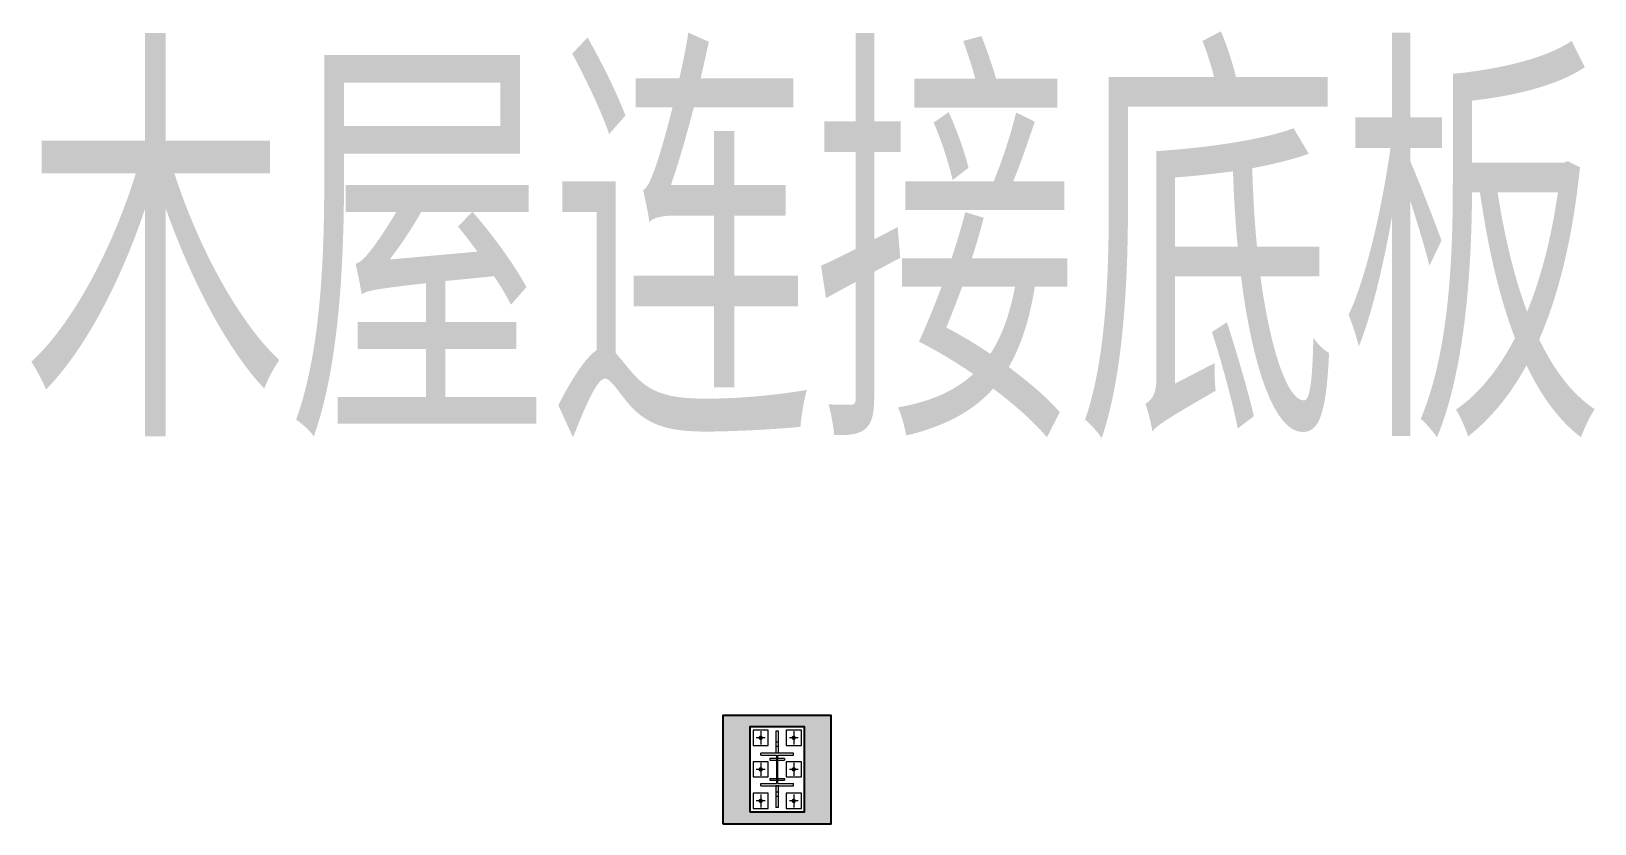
# Model space of a CAD drawing. Extents: x -89702 to 926017, y -610001 to -56924.
# Drawn here: x 89076 to 96294, y -592904 to -589247 of the extents above; entities that cross this region are included whole.
import ezdxf

# ---------------------------------------------------------------- set-up
doc = ezdxf.new("R2010")
doc.units = 0
doc.header["$LTSCALE"] = 10
doc.header["$MEASUREMENT"] = 0
doc.linetypes.add('线型2', pattern=[2.5, 1.5, -1])
for name, color, linetype in [('BJ02', 2, 'Continuous'), ('PUB_TEXT', 7, 'Continuous'), ('W-STEEL_FRAME钢架', 3, 'Continuous'), ('房屋工字钢', 2, 'Continuous')]:
    doc.layers.add(name, color=color, linetype=linetype)
for name, color, linetype, lineweight in [('孔标注', 9, 'Continuous', 18), ('字符标注', 9, 'Continuous', 18), ('柱_主零件_实线', 51, 'Continuous', 18), ('柱_零件_实线', 3, 'Continuous', 18), ('螺栓组-普通_实线', 9, 'Continuous', 18), ('钢板标注', 9, 'Continuous', 18)]:
    doc.layers.add(name, color=color, linetype=linetype, lineweight=lineweight)
doc.styles.get("Standard").update_dxf_attribs({"font": 'gbenor.shx', "bigfont": 'gbcbig.shx'})

# ---------------------------------------------------------------- blocks, each defined once
blk = doc.blocks.new('GZG')
at = {"layer": '孔标注', "ltscale": 100000, "const_width": 2.01}
blk.add_lwpolyline([(51.2, 341.4, 1), (49.2, 341.4, 1)], format="xyb", close=True, dxfattribs=at)
at = {"layer": '字符标注', "ltscale": 100000, "const_width": 2.01}
blk.add_lwpolyline([(203.8, 341.4, 1), (201.8, 341.4, 1)], format="xyb", close=True, dxfattribs=at)
at = {"layer": '柱_主零件_实线', "lineweight": 18, "ltscale": 100000}
for p, q in [((51.2, 261), (51.2, 271.1)), ((201.8, 271.1), (51.2, 271.1)), ((51.2, 261), (123, 261)), ((123, 261), (123, 130.5)), ((130, 261), (201.8, 261)), ((130, 130.5), (130, 261)), ((201.8, 261), (201.8, 271.1)), ((51.2, 120.5), (51.2, 130.5)), ((51.2, 130.5), (123, 130.5)), ((51.2, 120.5), (201.8, 120.5)), ((130, 130.5), (201.8, 130.5)), ((201.8, 120.5), (201.8, 130.5))]:
    blk.add_line(p, q, dxfattribs=at)
at = {"layer": '柱_零件_实线', "lineweight": 18, "ltscale": 100000}
for p, q in [((0, 0), (0, 391.6)), ((0, 391.6), (253, 391.6)), ((85.3, 376.5), (15.1, 376.5)), ((15.1, 376.5), (15.1, 306.2)), ((85.3, 306.2), (85.3, 376.5)), ((120.5, 371.5), (120.5, 271.1)), ((132.5, 371.5), (120.5, 371.5)), ((132.5, 271.1), (132.5, 371.5)), ((237.9, 376.5), (167.7, 376.5)), ((167.7, 376.5), (167.7, 306.2)), ((237.9, 306.2), (237.9, 376.5)), ((253, 391.6), (253, 0)), ((15.1, 306.2), (85.3, 306.2)), ((132.5, 321.3), (120.5, 321.3)), ((167.7, 306.2), (237.9, 306.2)), ((15.1, 230.9), (15.1, 160.6)), ((85.3, 230.9), (15.1, 230.9)), ((85.3, 160.6), (85.3, 230.9)), ((132.5, 271.1), (120.5, 271.1)), ((167.7, 230.9), (167.7, 160.6)), ((237.9, 230.9), (167.7, 230.9)), ((237.9, 160.6), (237.9, 230.9)), ((15.1, 160.6), (85.3, 160.6)), ((167.7, 160.6), (237.9, 160.6)), ((15.1, 85.3), (15.1, 15.1)), ((85.3, 85.3), (15.1, 85.3)), ((85.3, 15.1), (85.3, 85.3)), ((120.5, 120.5), (120.5, 20.1)), ((132.5, 120.5), (120.5, 120.5)), ((132.5, 20.1), (132.5, 120.5)), ((167.7, 85.3), (167.7, 15.1)), ((237.9, 85.3), (167.7, 85.3)), ((237.9, 15.1), (237.9, 85.3)), ((253, 0), (0, 0)), ((15.1, 15.1), (85.3, 15.1)), ((132.5, 70.3), (120.5, 70.3)), ((132.5, 20.1), (120.5, 20.1)), ((167.7, 15.1), (237.9, 15.1))]:
    blk.add_line(p, q, dxfattribs=at)
at = {"layer": '柱_零件_实线', "linetype": '线型2', "lineweight": 18, "ltscale": 100000}
for p, q in [((132.5, 301.2), (120.5, 301.2)), ((92.4, 246), (92.4, 238.3)), ((160.6, 246), (92.4, 246)), ((92.4, 238.3), (124.2, 238.3)), ((124.2, 238.3), (124.2, 153.2)), ((128.8, 238.3), (160.6, 238.3)), ((128.8, 153.2), (128.8, 238.3)), ((160.6, 246), (160.6, 238.3)), ((92.4, 153.2), (92.4, 145.6)), ((92.4, 153.2), (124.2, 153.2)), ((92.4, 145.6), (160.6, 145.6)), ((128.8, 153.2), (160.6, 153.2)), ((160.6, 153.2), (160.6, 145.6)), ((132.5, 90.4), (120.5, 90.4))]:
    blk.add_line(p, q, dxfattribs=at)
at = {"layer": '螺栓组-普通_实线', "lineweight": 18, "ltscale": 100000}
for p, q in [((50.2, 371.5), (50.2, 311.2)), ((202.8, 371.5), (202.8, 311.2)), ((70.3, 341.4), (30.1, 341.4)), ((222.9, 341.4), (182.7, 341.4)), ((50.2, 225.9), (50.2, 165.7)), ((202.8, 225.9), (202.8, 165.7)), ((70.3, 195.8), (30.1, 195.8)), ((222.9, 195.8), (182.7, 195.8)), ((50.2, 80.3), (50.2, 20.1)), ((202.8, 80.3), (202.8, 20.1)), ((70.3, 50.2), (30.1, 50.2)), ((222.9, 50.2), (182.7, 50.2))]:
    blk.add_line(p, q, dxfattribs=at)
at = {"layer": '螺栓组-普通_实线', "color": 1, "ltscale": 100000, "const_width": 10}
for points in [[(55.2, 341.4, 1), (45.2, 341.4, 1)], [(207.8, 341.4, 1), (197.8, 341.4, 1)], [(55.2, 195.8, 1), (45.2, 195.8, 1)], [(207.8, 195.8, 1), (197.8, 195.8, 1)], [(55.2, 50.2, 1), (45.2, 50.2, 1)], [(207.8, 50.2, 1), (197.8, 50.2, 1)]]:
    blk.add_lwpolyline(points, format="xyb", close=True, dxfattribs=at)
at = {"layer": '钢板标注', "ltscale": 100000, "const_width": 2.01}
for points in [[(51.2, 50.2, 1), (49.2, 50.2, 1)], [(254, 0, 1), (252, 0, 1)]]:
    blk.add_lwpolyline(points, format="xyb", close=True, dxfattribs=at)
blk = doc.blocks.new('GG')
at = {"layer": 'W-STEEL_FRAME钢架', "true_color": 0x636466}
h = blk.add_hatch(color=251, dxfattribs=at)
h.dxf.hatch_style = 1
h.paths.add_polyline_path([(500, 500), (0, 500), (0, 0), (500, 0)])
h.paths.add_polyline_path([(377, 55), (124, 55), (124, 446.6), (377, 446.6)], flags=16)
at = {"layer": 'BJ02', "color": 3}
blk.add_lwpolyline([(0, 0), (500, 0), (500, 500), (0, 500)], close=True, dxfattribs=at)
at = {"layer": '房屋工字钢', "color": 2}
blk.add_lwpolyline([(124, 55), (377, 55), (377, 446.6), (124, 446.6)], close=True, dxfattribs=at)
at = {"layer": 'W-STEEL_FRAME钢架', "color": 3}
blk.add_blockref('GZG', (124, 55), dxfattribs=at)

msp = doc.modelspace()

# ---------------------------------------------------------------- block references
at = {"layer": 'W-STEEL_FRAME钢架', "color": 3}
msp.add_blockref('GG', (92269.1, -592904), dxfattribs=at)

# ---------------------------------------------------------------- texts
at = {"layer": 'PUB_TEXT', "color": 2}
msp.add_text('木屋连接底板', height=1687.94, dxfattribs=at).set_placement((89041.9, -591116.6))

doc.saveas('drawing.dxf')
